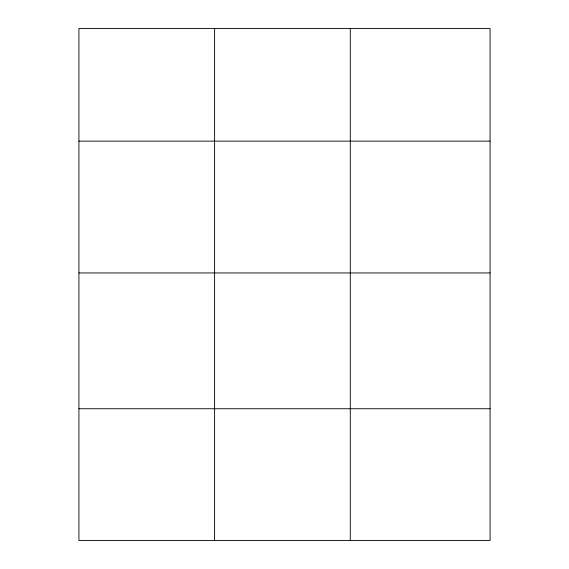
<?xml version="1.0" encoding="UTF-8"?>
<svg xmlns="http://www.w3.org/2000/svg" width="569" height="569" viewBox="0 0 569 569"><rect width="100%" height="100%" fill="white"/><g stroke="black" fill="none" stroke-linecap="round" stroke-linejoin="round"><path stroke-width="0.85" d="M490.08 272.942L490.08 28.45L78.92 28.45L78.92 540.55L490.08 540.55L490.08 272.942L78.92 272.942M78.92 141.133L490.08 141.133M78.92 408.741L490.08 408.741M350.284 28.45L350.284 540.55M214.605 28.45L214.605 540.55"/></g></svg>
